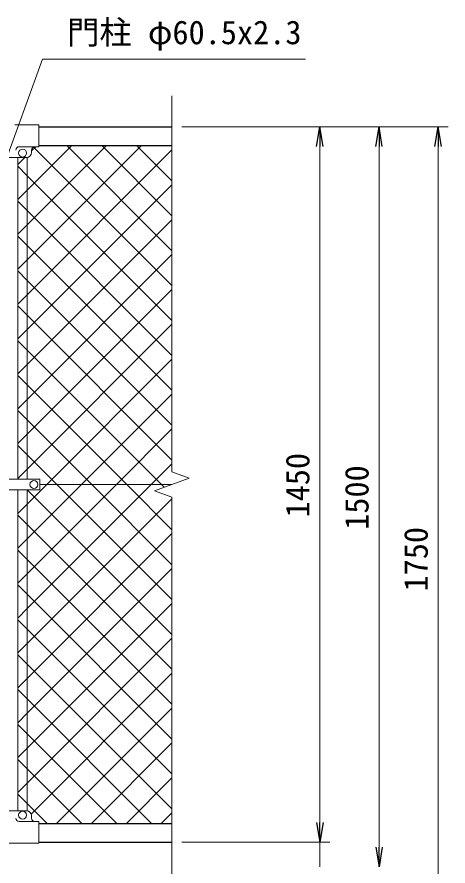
# Model space of a CAD drawing. Units: millimetres, scale not verified. Extents: x -4200 to 4200, y -2970 to 2970.
# Drawn here: x -1548 to -674, y -537 to 1184 of the extents above; entities that cross this region are included whole.
import ezdxf
from ezdxf.enums import TextEntityAlignment as Align

# ---------------------------------------------------------------- set-up
doc = ezdxf.new("R2010")
doc.units = ezdxf.units.MM
doc.header["$LTSCALE"] = 10
for name, color, linetype, lineweight in [('0-2_D-STR1', 1, 'Continuous', 25), ('0-3_D-STR3', 3, 'Continuous', 13), ('0-7_D-STR-DIM', 7, 'Continuous', 13), ('0-A_D-STR-TXT', 7, 'Continuous', 13), ('0-B_D-STR2', 7, 'Continuous', 13)]:
    doc.layers.add(name, color=color, linetype=linetype, lineweight=lineweight)
doc.layers.add('0-8_0', color=7, linetype='Continuous')
doc.styles.add('ＭＳ ゴシック', font='')
doc.styles.get('ＭＳ ゴシック').set_extended_font_data('MS Gothic')

# ---------------------------------------------------------------- blocks, each defined once
blk = doc.blocks.new('_Open')
at = {"layer": '0-8_0'}
blk.add_line((-10, 1.667), (0, 0), dxfattribs=at)
blk.add_lwpolyline([(-10, -1.667), (0, 0), (-10, 0)], dxfattribs=at)

msp = doc.modelspace()

# ---------------------------------------------------------------- linework, layer by layer
at = {"layer": '0-2_D-STR1'}
for p, q in [((-1504.05, 961.37), (-1234.05, 961.37)), ((-1504.05, 923.37), (-1234.05, 923.37)), ((-1504.05, -450.63), (-1234.05, -450.63)), ((-1504.05, -488.63), (-1234.05, -488.63))]:
    msp.add_line(p, q, dxfattribs=at)
at = {"layer": '0-3_D-STR3'}
for p, q in [((-1552.91, 965.07), (-1504.05, 965.07)), ((-1504.05, 921.07), (-1504.05, 965.07)), ((-1543.65, 921.07), (-1504.05, 921.07)), ((-1519.05, 909.07), (-1519.05, 914.07)), ((-1617.45, 899.07), (-1529.05, 899.07)), ((-1546.55, 899.07), (-1546.55, 246.87)), ((-1527.55, 899.07), (-1527.55, 246.87)), ((-1616.85, 246.87), (-1502.05, 246.87)), ((-1502.05, 246.87), (-1502.05, 225.87)), ((-1616.85, 225.87), (-1502.05, 225.87)), ((-1546.55, -424.93), (-1546.55, 225.87)), ((-1527.55, -424.93), (-1527.55, 225.87)), ((-1234.05, 236.37), (-1502.05, 236.37)), ((-1619.75, -424.93), (-1529.05, -424.93)), ((-1543.65, -446.93), (-1504.05, -446.93)), ((-1519.05, -434.93), (-1519.05, -439.93)), ((-1504.05, -446.93), (-1504.05, -490.93)), ((-1619.75, -490.93), (-1504.05, -490.93))]:
    msp.add_line(p, q, dxfattribs=at)
for centre in [(-1537.05, 908.07), (-1514.05, 236.37), (-1537.05, -433.93)]:
    msp.add_circle(centre, 8, dxfattribs=at)
for centre, radius, start, end in [((-1543.65, 914.07), 7, 90, 180), ((-1512.05, 914.07), 7, 90, 180), ((-1529.05, 909.07), 10, 270, 0), ((-1529.05, -434.93), 10, 0, 90), ((-1543.65, -439.93), 7, 180, 270), ((-1512.05, -439.93), 7, 180, 270)]:
    msp.add_arc(centre, radius, start, end, dxfattribs=at)
at = {"layer": '0-7_D-STR-DIM'}
for p, q in [((-1234.05, 262.02), (-1234.05, 1024.37)), ((-1214.05, 961.37), (-914.05, 961.37)), ((-1214.05, 961.37), (-794.05, 961.37)), ((-1214.05, 961.37), (-674.05, 961.37)), ((-934.05, -448.63), (-934.05, 921.37)), ((-814.05, -498.63), (-814.05, 921.37)), ((-694.05, -748.63), (-694.05, 921.37)), ((-1198.81, 249.19), (-1234.05, 262.02)), ((-1269.28, 223.54), (-1198.81, 249.19)), ((-1234.05, 210.72), (-1269.28, 223.54)), ((-1234.05, -631.63), (-1234.05, 210.72)), ((-934.05, -448.63), (-934.05, -408.63)), ((-1214.05, -488.63), (-914.05, -488.63)), ((-1214.05, -488.63), (-914.05, -488.63)), ((-934.05, -538.63), (-934.05, -488.63))]:
    msp.add_line(p, q, dxfattribs=at)
at = {"layer": '0-A_D-STR-TXT'}
msp.add_lwpolyline([(-963.15, 1098.46), (-1496.31, 1098.46), (-1578.24, 872.73)], dxfattribs=at)
at = {"layer": '0-B_D-STR2'}
for p, q in [((-1527.55, 833.22), (-1437.4, 923.37)), ((-1527.55, 762.51), (-1366.69, 923.37)), ((-1527.55, 691.8), (-1295.98, 923.37)), ((-1527.55, 621.09), (-1234.05, 914.59)), ((-1519.05, 912.43), (-1510.41, 921.07)), ((-1234.05, 639.53), (-1514.93, 920.42)), ((-1234.05, 710.24), (-1447.17, 923.37)), ((-1234.05, 780.95), (-1376.46, 923.37)), ((-1234.05, 851.66), (-1305.75, 923.37)), ((-1234.05, 922.38), (-1235.04, 923.37)), ((-1546.55, 884.93), (-1532.41, 899.07)), ((-1527.55, 862.32), (-1546.55, 881.32)), ((-1234.05, 568.82), (-1527.55, 862.32)), ((-1527.55, 550.38), (-1234.05, 843.88)), ((-1546.55, 814.22), (-1527.55, 833.22)), ((-1527.55, 791.61), (-1546.55, 810.61)), ((-1234.05, 498.11), (-1527.55, 791.61)), ((-1546.55, 743.51), (-1527.55, 762.51)), ((-1527.55, 479.67), (-1234.05, 773.17)), ((-1527.55, 720.9), (-1546.55, 739.9)), ((-1234.05, 427.4), (-1527.55, 720.9)), ((-1546.55, 672.8), (-1527.55, 691.8)), ((-1527.55, 408.95), (-1234.05, 702.45)), ((-1527.55, 650.19), (-1546.55, 669.19)), ((-1234.05, 356.69), (-1527.55, 650.19)), ((-1546.55, 602.09), (-1527.55, 621.09)), ((-1527.55, 338.24), (-1234.05, 631.74)), ((-1527.55, 579.48), (-1546.55, 598.48)), ((-1234.05, 285.98), (-1527.55, 579.48)), ((-1527.55, 267.53), (-1234.05, 561.03)), ((-1546.55, 531.38), (-1527.55, 550.38)), ((-1488, 236.37), (-1234.05, 490.32)), ((-1546.55, 460.67), (-1527.55, 479.67)), ((-1527.55, 438.06), (-1546.55, 457.06)), ((-1325.86, 236.37), (-1527.55, 438.06)), ((-1417.29, 236.37), (-1234.05, 419.61)), ((-1546.55, 389.95), (-1527.55, 408.95)), ((-1527.55, 367.35), (-1546.55, 386.35)), ((-1396.57, 236.37), (-1527.55, 367.35)), ((-1346.58, 236.37), (-1234.05, 348.9)), ((-1546.55, 319.24), (-1527.55, 338.24)), ((-1527.55, 296.64), (-1546.55, 315.64)), ((-1467.28, 236.37), (-1527.55, 296.64)), ((-1275.87, 236.37), (-1234.05, 278.19)), ((-1546.55, 248.53), (-1527.55, 267.53)), ((-1527.55, 196.82), (-1488, 236.37)), ((-1527.55, 126.11), (-1417.29, 236.37)), ((-1527.55, 55.4), (-1346.58, 236.37)), ((-1527.55, -15.31), (-1275.87, 236.37)), ((-1234.05, -67.57), (-1527.49, 225.87)), ((-1234.05, 3.14), (-1467.28, 236.37)), ((-1234.05, 73.85), (-1396.57, 236.37)), ((-1234.05, 144.56), (-1325.86, 236.37)), ((-1527.55, -86.02), (-1234.05, 207.48)), ((-1546.55, 177.82), (-1527.55, 196.82)), ((-1527.55, 155.22), (-1546.55, 174.22)), ((-1234.05, -138.28), (-1527.55, 155.22)), ((-1546.55, 107.11), (-1527.55, 126.11)), ((-1527.55, -156.73), (-1234.05, 136.77)), ((-1527.55, 84.5), (-1546.55, 103.5)), ((-1234.05, -209), (-1527.55, 84.5)), ((-1546.55, 36.4), (-1527.55, 55.4)), ((-1527.55, -227.44), (-1234.05, 66.06)), ((-1527.55, 13.79), (-1546.55, 32.79)), ((-1234.05, -279.71), (-1527.55, 13.79)), ((-1546.55, -34.31), (-1527.55, -15.31)), ((-1527.55, -298.15), (-1234.05, -4.65)), ((-1527.55, -56.92), (-1546.55, -37.92)), ((-1234.05, -350.42), (-1527.55, -56.92)), ((-1546.55, -105.02), (-1527.55, -86.02)), ((-1527.55, -368.86), (-1234.05, -75.36)), ((-1527.55, -127.63), (-1546.55, -108.63)), ((-1234.05, -421.13), (-1527.55, -127.63)), ((-1519.62, -431.65), (-1234.05, -146.07)), ((-1546.55, -175.73), (-1527.55, -156.73)), ((-1527.55, -198.34), (-1546.55, -179.34)), ((-1275.25, -450.63), (-1527.55, -198.34)), ((-1467.89, -450.63), (-1234.05, -216.78)), ((-1546.55, -246.44), (-1527.55, -227.44)), ((-1527.55, -269.05), (-1546.55, -250.05)), ((-1345.96, -450.63), (-1527.55, -269.05)), ((-1397.18, -450.63), (-1234.05, -287.49)), ((-1546.55, -317.15), (-1527.55, -298.15)), ((-1527.55, -339.76), (-1546.55, -320.76)), ((-1416.67, -450.63), (-1527.55, -339.76)), ((-1326.47, -450.63), (-1234.05, -358.21)), ((-1546.55, -387.86), (-1527.55, -368.86)), ((-1527.55, -410.47), (-1546.55, -391.47)), ((-1487.38, -450.63), (-1527.55, -410.47)), ((-1255.76, -450.63), (-1234.05, -428.92))]:
    msp.add_line(p, q, dxfattribs=at)
msp.add_lwpolyline([(-1249.51, 230.74), (-1255.14, 236.37), (-1527.55, 508.77), (-1546.55, 527.77)], dxfattribs=at)

# ---------------------------------------------------------------- block references
at = {"layer": '0-7_D-STR-DIM', "xscale": 4, "yscale": 4}
for p, rotation in [((-934.05, 961.37), 90), ((-814.05, 961.37), 90), ((-694.05, 961.37), 90), ((-934.05, -488.63), 270), ((-934.05, -488.63), 270), ((-814.05, -538.63), 270)]:
    msp.add_blockref('_Open', p, dxfattribs=dict(at, rotation=rotation))

# ---------------------------------------------------------------- texts
at = {"layer": '0-7_D-STR-DIM', "style": 'ＭＳ ゴシック'}
for s, p in [('1450', (-940.79, 169.47)), ('1500', (-820.79, 144.47)), ('1750', (-700.79, 19.47))]:
    msp.add_text(s, height=48.09, rotation=90, dxfattribs=at).set_placement(p, align=Align.BOTTOM_LEFT)
at = {"layer": '0-A_D-STR-TXT', "style": 'ＭＳ ゴシック'}
msp.add_text('門柱 φ60.5x2.3', height=48.09, dxfattribs=at).set_placement((-1446.65, 1114.35), align=Align.BOTTOM_LEFT)

doc.saveas('drawing.dxf')
